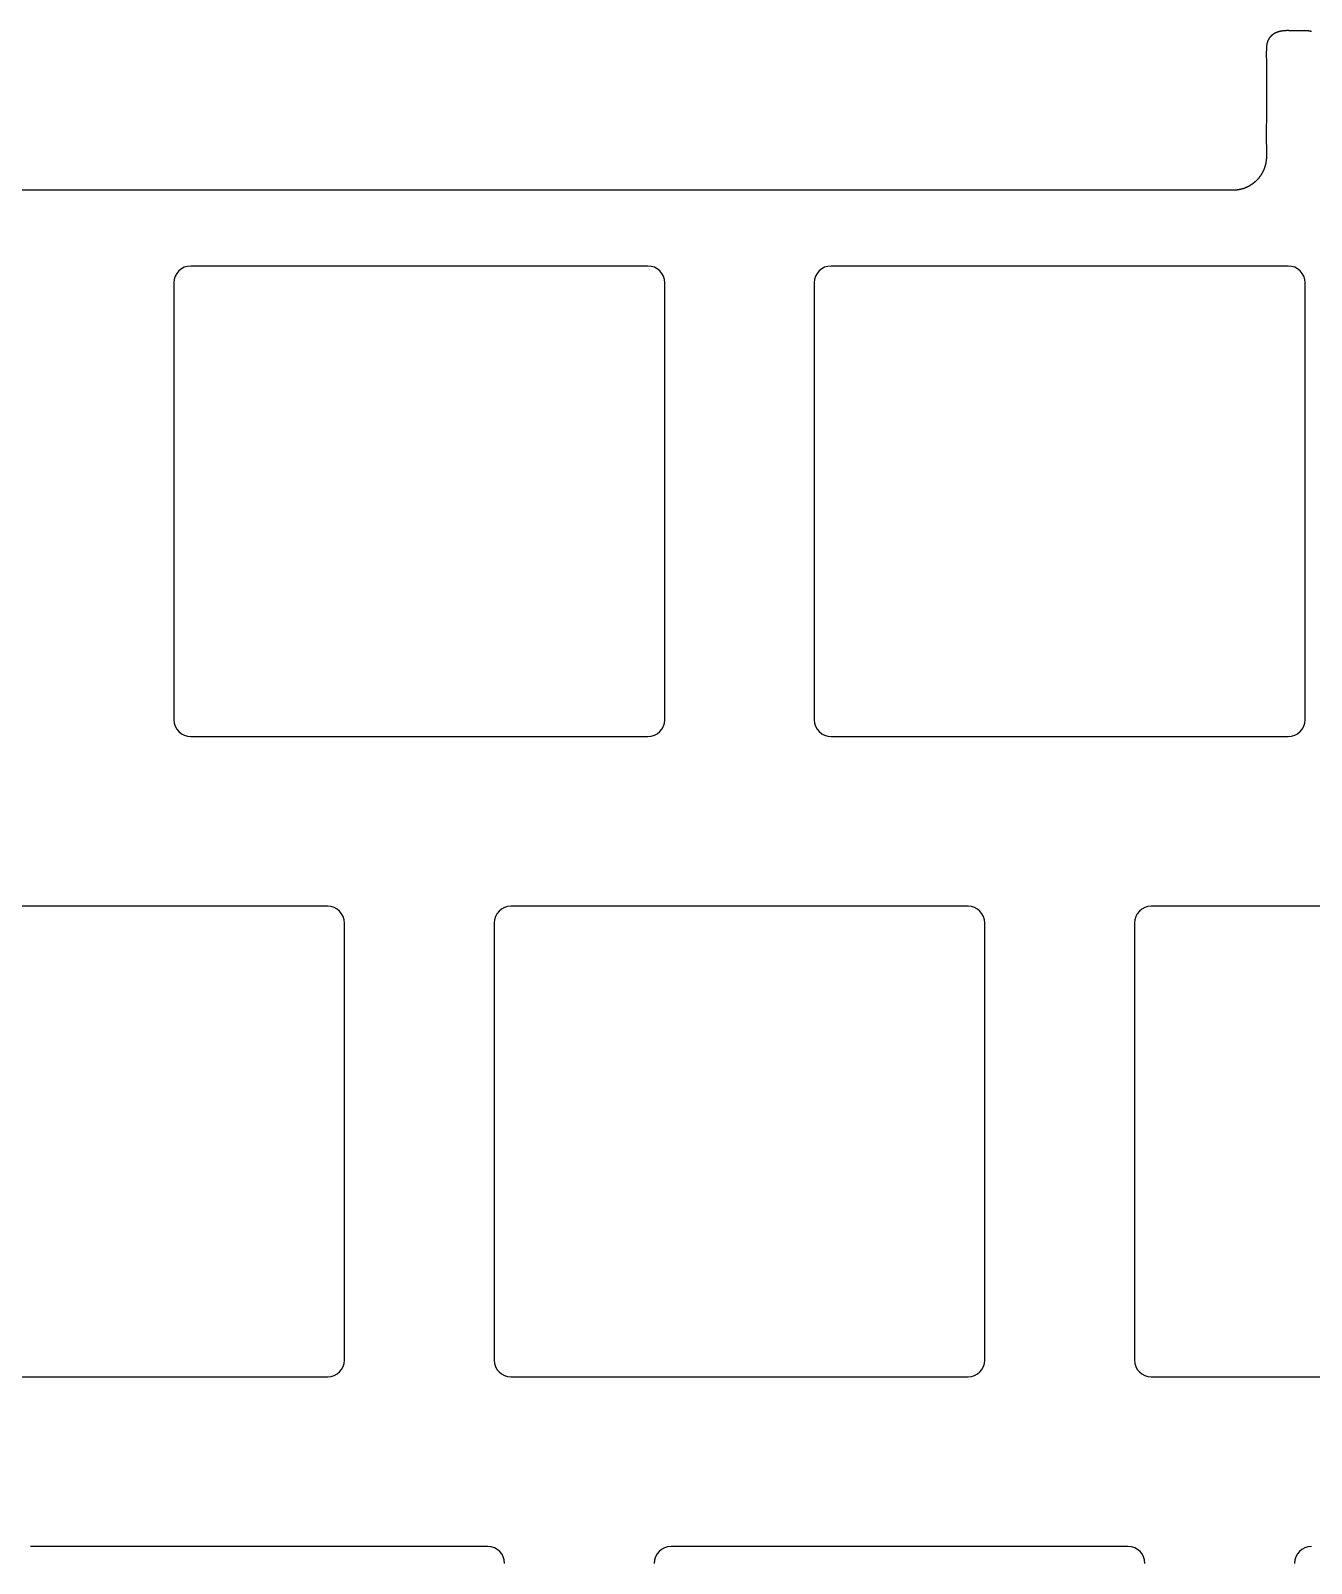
# Model space of a CAD drawing. Header units: millimetres. Extents: x -9 to 276, y -90 to 14.
# Drawn here: x 140.84 to 178.94, y -31.6 to 14 of the extents above; entities that cross this region are included whole.
import ezdxf

# ---------------------------------------------------------------- set-up
doc = ezdxf.new("R2010")
doc.units = ezdxf.units.MM
doc.layers.add('BLACK', color=7, linetype='CONTINUOUS')

msp = doc.modelspace()

# ---------------------------------------------------------------- linework, layer by layer
at = {"layer": 'BLACK', "linetype": 'Continuous'}
for p, q in [((177.637767, 13.682296), (177.636711, 13.679539)), ((177.638845, 13.685054), (177.637767, 13.682296)), ((177.639942, 13.687805), (177.638845, 13.685054)), ((177.641061, 13.690557), (177.639942, 13.687805)), ((177.642199, 13.693301), (177.641061, 13.690557)), ((177.643358, 13.696045), (177.642199, 13.693301)), ((177.644536, 13.698782), (177.643358, 13.696045)), ((177.645735, 13.701517), (177.644536, 13.698782)), ((177.646953, 13.704245), (177.645735, 13.701517)), ((177.648192, 13.706971), (177.646953, 13.704245)), ((177.649449, 13.709689), (177.648192, 13.706971)), ((177.650727, 13.712404), (177.649449, 13.709689)), ((177.652024, 13.715111), (177.650727, 13.712404)), ((177.65334, 13.717814), (177.652024, 13.715111)), ((177.654675, 13.720509), (177.65334, 13.717814)), ((177.65603, 13.723199), (177.654675, 13.720509)), ((177.657403, 13.72588), (177.65603, 13.723199)), ((177.658796, 13.728556), (177.657403, 13.72588)), ((177.660207, 13.731223), (177.658796, 13.728556)), ((177.661637, 13.733883), (177.660207, 13.731223)), ((177.663084, 13.736535), (177.661637, 13.733883)), ((177.664551, 13.739179), (177.663084, 13.736535)), ((177.666035, 13.741813), (177.664551, 13.739179)), ((177.667537, 13.744439), (177.666035, 13.741813)), ((177.669057, 13.747056), (177.667537, 13.744439)), ((177.670595, 13.749663), (177.669057, 13.747056)), ((177.67215, 13.752261), (177.670595, 13.749663)), ((177.673723, 13.754848), (177.67215, 13.752261)), ((177.675313, 13.757425), (177.673723, 13.754848)), ((177.676919, 13.759992), (177.675313, 13.757425)), ((177.678543, 13.762548), (177.676919, 13.759992)), ((177.680183, 13.765092), (177.678543, 13.762548)), ((177.68184, 13.767626), (177.680183, 13.765092)), ((177.685201, 13.772657), (177.68184, 13.767626)), ((177.688626, 13.777639), (177.685201, 13.772657)), ((177.692114, 13.78257), (177.688626, 13.777639)), ((177.695661, 13.787448), (177.692114, 13.78257)), ((177.699267, 13.792271), (177.695661, 13.787448)), ((177.70293, 13.797037), (177.699267, 13.792271)), ((177.706648, 13.801744), (177.70293, 13.797037)), ((177.71042, 13.80639), (177.706648, 13.801744)), ((177.714244, 13.810973), (177.71042, 13.80639)), ((177.718118, 13.815492), (177.714244, 13.810973)), ((177.72204, 13.819945), (177.718118, 13.815492)), ((177.726009, 13.82433), (177.72204, 13.819945)), ((177.730023, 13.828645), (177.726009, 13.82433)), ((177.734079, 13.83289), (177.730023, 13.828645)), ((177.737692, 13.836575), (177.734079, 13.83289)), ((177.739777, 13.838662), (177.737692, 13.836575)), ((177.741875, 13.840734), (177.739777, 13.838662)), ((177.743994, 13.842798), (177.741875, 13.840734)), ((177.746126, 13.844847), (177.743994, 13.842798)), ((177.748279, 13.846888), (177.746126, 13.844847)), ((177.750445, 13.848914), (177.748279, 13.846888)), ((177.752633, 13.850932), (177.750445, 13.848914)), ((177.754833, 13.852935), (177.752633, 13.850932)), ((177.757055, 13.85493), (177.754833, 13.852935)), ((177.75929, 13.85691), (177.757055, 13.85493)), ((177.761547, 13.858883), (177.75929, 13.85691)), ((177.763816, 13.860839), (177.761547, 13.858883)), ((177.766108, 13.862789), (177.763816, 13.860839)), ((177.768412, 13.864723), (177.766108, 13.862789)), ((177.770739, 13.866649), (177.768412, 13.864723)), ((177.773079, 13.86856), (177.770739, 13.866649)), ((177.775441, 13.870463), (177.773079, 13.86856)), ((177.777816, 13.872351), (177.775441, 13.870463)), ((177.780214, 13.874231), (177.777816, 13.872351)), ((177.782624, 13.876095), (177.780214, 13.874231)), ((177.785058, 13.877953), (177.782624, 13.876095)), ((177.787503, 13.879794), (177.785058, 13.877953)), ((177.789973, 13.881627), (177.787503, 13.879794)), ((177.792455, 13.883445), (177.789973, 13.881627)), ((177.794961, 13.885256), (177.792455, 13.883445)), ((177.797478, 13.88705), (177.794961, 13.885256)), ((177.800021, 13.888837), (177.797478, 13.88705)), ((177.802575, 13.890607), (177.800021, 13.888837)), ((177.805153, 13.892371), (177.802575, 13.890607)), ((177.807744, 13.894117), (177.805153, 13.892371)), ((177.81036, 13.895857), (177.807744, 13.894117)), ((177.812987, 13.89758), (177.81036, 13.895857)), ((177.81564, 13.899296), (177.812987, 13.89758)), ((177.818304, 13.900995), (177.81564, 13.899296)), ((177.820994, 13.902687), (177.818304, 13.900995)), ((177.823695, 13.904362), (177.820994, 13.902687)), ((177.826422, 13.906029), (177.823695, 13.904362)), ((177.829161, 13.90768), (177.826422, 13.906029)), ((177.831926, 13.909323), (177.829161, 13.90768)), ((177.834702, 13.910949), (177.831926, 13.909323)), ((177.837504, 13.912568), (177.834702, 13.910949)), ((177.840318, 13.914169), (177.837504, 13.912568)), ((177.843159, 13.915763), (177.840318, 13.914169)), ((177.84601, 13.91734), (177.843159, 13.915763)), ((177.848889, 13.918909), (177.84601, 13.91734)), ((177.851779, 13.920461), (177.848889, 13.918909)), ((177.854696, 13.922004), (177.851779, 13.920461)), ((177.857624, 13.923531), (177.854696, 13.922004)), ((177.860579, 13.925049), (177.857624, 13.923531)), ((177.863545, 13.92655), (177.860579, 13.925049)), ((177.86654, 13.928043), (177.863545, 13.92655)), ((177.869544, 13.929518), (177.86654, 13.928043)), ((177.872578, 13.930985), (177.869544, 13.929518)), ((177.875621, 13.932435), (177.872578, 13.930985)), ((177.878693, 13.933876), (177.875621, 13.932435)), ((177.881775, 13.935299), (177.878693, 13.933876)), ((177.884886, 13.936713), (177.881775, 13.935299)), ((177.888007, 13.93811), (177.884886, 13.936713)), ((177.891157, 13.939498), (177.888007, 13.93811)), ((177.894317, 13.940868), (177.891157, 13.939498)), ((177.897507, 13.942228), (177.894317, 13.940868)), ((177.900706, 13.943571), (177.897507, 13.942228)), ((177.903934, 13.944905), (177.900706, 13.943571)), ((177.907173, 13.946221), (177.903934, 13.944905)), ((177.910441, 13.947527), (177.907173, 13.946221)), ((177.913718, 13.948815), (177.910441, 13.947527)), ((177.917026, 13.950093), (177.913718, 13.948815)), ((177.920342, 13.951353), (177.917026, 13.950093)), ((177.92369, 13.952603), (177.920342, 13.951353)), ((177.927045, 13.953835), (177.92369, 13.952603)), ((177.930432, 13.955057), (177.927045, 13.953835)), ((177.933827, 13.95626), (177.930432, 13.955057)), ((177.937253, 13.957453), (177.933827, 13.95626)), ((177.940688, 13.958627), (177.937253, 13.957453)), ((177.944153, 13.959791), (177.940688, 13.958627)), ((177.947627, 13.960936), (177.944153, 13.959791)), ((177.951132, 13.96207), (177.947627, 13.960936)), ((177.954644, 13.963186), (177.951132, 13.96207)), ((177.958189, 13.96429), (177.954644, 13.963186)), ((177.96174, 13.965376), (177.958189, 13.96429)), ((177.965324, 13.96645), (177.96174, 13.965376)), ((177.968914, 13.967505), (177.965324, 13.96645)), ((177.972537, 13.968549), (177.968914, 13.967505)), ((177.976166, 13.969573), (177.972537, 13.968549)), ((177.979827, 13.970586), (177.976166, 13.969573)), ((177.983495, 13.971579), (177.979827, 13.970586)), ((177.987195, 13.972561), (177.983495, 13.971579)), ((177.990901, 13.973523), (177.987195, 13.972561)), ((177.99464, 13.974472), (177.990901, 13.973523)), ((177.998384, 13.975403), (177.99464, 13.974472)), ((178.00216, 13.97632), (177.998384, 13.975403)), ((178.005943, 13.977218), (178.00216, 13.97632)), ((178.009757, 13.978103), (178.005943, 13.977218)), ((178.013577, 13.978969), (178.009757, 13.978103)), ((178.017428, 13.979821), (178.013577, 13.978969)), ((178.021285, 13.980654), (178.017428, 13.979821)), ((178.025174, 13.981472), (178.021285, 13.980654)), ((178.029067, 13.982272), (178.025174, 13.981472)), ((178.032993, 13.983057), (178.029067, 13.982272)), ((178.036922, 13.983822), (178.032993, 13.983057)), ((178.040884, 13.984573), (178.036922, 13.983822)), ((178.044849, 13.985304), (178.040884, 13.984573)), ((178.048847, 13.986021), (178.044849, 13.985304)), ((178.052847, 13.986718), (178.048847, 13.986021)), ((178.056879, 13.9874), (178.052847, 13.986718)), ((178.060914, 13.988061), (178.056879, 13.9874)), ((178.064981, 13.988708), (178.060914, 13.988061)), ((178.06905, 13.989334), (178.064981, 13.988708)), ((178.07315, 13.989945), (178.06905, 13.989334)), ((178.077252, 13.990536), (178.07315, 13.989945)), ((178.081385, 13.991111), (178.077252, 13.990536)), ((178.08552, 13.991665), (178.081385, 13.991111)), ((178.089685, 13.992204), (178.08552, 13.991665)), ((178.093851, 13.992722), (178.089685, 13.992204)), ((178.098047, 13.993224), (178.093851, 13.992722)), ((178.102244, 13.993705), (178.098047, 13.993224)), ((178.11046, 13.994589), (178.102244, 13.993705)), ((178.118678, 13.995399), (178.11046, 13.994589)), ((178.126899, 13.996137), (178.118678, 13.995399)), ((178.135122, 13.996806), (178.126899, 13.996137)), ((178.143347, 13.997407), (178.135122, 13.996806)), ((178.151575, 13.997943), (178.143347, 13.997407)), ((178.159806, 13.998417), (178.151575, 13.997943)), ((178.168039, 13.998831), (178.159806, 13.998417)), ((178.176276, 13.999187), (178.168039, 13.998831)), ((178.184514, 13.999488), (178.176276, 13.999187)), ((178.192756, 13.999736), (178.184514, 13.999488)), ((178.201, 13.999933), (178.192756, 13.999736)), ((178.209248, 14.000083), (178.201, 13.999933)), ((178.217498, 14.000186), (178.209248, 14.000083)), ((178.225751, 14.000247), (178.217498, 14.000186)), ((178.234008, 14.000267), (178.225751, 14.000247)), ((178.242267, 14.000248), (178.234008, 14.000267)), ((178.25053, 14.000193), (178.242267, 14.000248)), ((178.258796, 14.000104), (178.25053, 14.000193)), ((178.267065, 13.999984), (178.258796, 14.000104)), ((178.275337, 13.999835), (178.267065, 13.999984)), ((178.283613, 13.99966), (178.275337, 13.999835)), ((178.291892, 13.99946), (178.283613, 13.99966)), ((178.300174, 13.999239), (178.291892, 13.99946)), ((178.316749, 13.998741), (178.300174, 13.999239)), ((178.333339, 13.998185), (178.316749, 13.998741)), ((178.349944, 13.99759), (178.333339, 13.998185)), ((178.366563, 13.996976), (178.349944, 13.99759)), ((178.383558, 13.996347), (178.366563, 13.996976)), ((178.405744, 13.995561), (178.383558, 13.996347)), ((178.424085, 13.994969), (178.405744, 13.995561)), ((178.440308, 13.994511), (178.424085, 13.994969)), ((178.455131, 13.994162), (178.440308, 13.994511)), ((178.468937, 13.993909), (178.455131, 13.994162)), ((178.481957, 13.993743), (178.468937, 13.993909)), ((178.494345, 13.99366), (178.481957, 13.993743)), ((178.50621, 13.993655), (178.494345, 13.99366)), ((178.517631, 13.993725), (178.50621, 13.993655)), ((178.52392, 13.993797), (178.517631, 13.993725)), ((178.530212, 13.993892), (178.52392, 13.993797)), ((178.536507, 13.994008), (178.530212, 13.993892)), ((178.542803, 13.994144), (178.536507, 13.994008)), ((178.5554, 13.994469), (178.542803, 13.994144)), ((178.568002, 13.994854), (178.5554, 13.994469)), ((178.580607, 13.995288), (178.568002, 13.994854)), ((178.593214, 13.995757), (178.580607, 13.995288)), ((178.618423, 13.996758), (178.593214, 13.995757)), ((178.628779, 13.997174), (178.618423, 13.996758)), ((178.649431, 13.997978), (178.628779, 13.997174)), ((178.666063, 13.998569), (178.649431, 13.997978)), ((178.680595, 13.999021), (178.666063, 13.998569)), ((178.693768, 13.999362), (178.680595, 13.999021)), ((178.705963, 13.999607), (178.693768, 13.999362)), ((178.717407, 13.999764), (178.705963, 13.999607)), ((178.728246, 13.999839), (178.717407, 13.999764)), ((178.738584, 13.999836), (178.728246, 13.999839)), ((178.748497, 13.999757), (178.738584, 13.999836)), ((178.758043, 13.999607), (178.748497, 13.999757)), ((178.767265, 13.999385), (178.758043, 13.999607)), ((178.7762, 13.999093), (178.767265, 13.999385)), ((178.784878, 13.998734), (178.7762, 13.999093)), ((178.793322, 13.998307), (178.784878, 13.998734)), ((178.801554, 13.997813), (178.793322, 13.998307)), ((178.809591, 13.997254), (178.801554, 13.997813)), ((178.817448, 13.99663), (178.809591, 13.997254)), ((178.825139, 13.995941), (178.817448, 13.99663)), ((178.832675, 13.995188), (178.825139, 13.995941)), ((178.840065, 13.994371), (178.832675, 13.995188)), ((178.847321, 13.99349), (178.840065, 13.994371)), ((178.854448, 13.992547), (178.847321, 13.99349)), ((178.861456, 13.99154), (178.854448, 13.992547)), ((178.86835, 13.990471), (178.861456, 13.99154)), ((178.875137, 13.989339), (178.86835, 13.990471)), ((178.881822, 13.988144), (178.875137, 13.989339)), ((178.88841, 13.986887), (178.881822, 13.988144)), ((178.894906, 13.985568), (178.88841, 13.986887)), ((178.901315, 13.984186), (178.894906, 13.985568)), ((178.90764, 13.982741), (178.901315, 13.984186)), ((178.913885, 13.981234), (178.90764, 13.982741)), ((178.920054, 13.979665), (178.913885, 13.981234)), ((178.926149, 13.978032), (178.920054, 13.979665)), ((178.932175, 13.976337), (178.926149, 13.978032)), ((178.937088, 13.974893), (178.932175, 13.976337)), ((178.940105, 13.973979), (178.937088, 13.974893)), ((177.599128, 13.323711), (177.599069, 13.302088)), ((177.599069, 13.302088), (177.599085, 13.279184)), ((177.599085, 13.279184), (177.599178, 13.254636)), ((177.599258, 13.344295), (177.599128, 13.323711)), ((177.599178, 13.254636), (177.599356, 13.227857)), ((177.599458, 13.364016), (177.599258, 13.344295)), ((177.599356, 13.227857), (177.599631, 13.197776)), ((177.599726, 13.383), (177.599458, 13.364016)), ((177.600061, 13.401349), (177.599726, 13.383)), ((177.600461, 13.419138), (177.600061, 13.401349)), ((177.600928, 13.436433), (177.600461, 13.419138)), ((177.601459, 13.453283), (177.600928, 13.436433)), ((177.601566, 13.456395), (177.601459, 13.453283)), ((177.602065, 13.469838), (177.601566, 13.456395)), ((177.602576, 13.481794), (177.602065, 13.469838)), ((177.603114, 13.492739), (177.602576, 13.481794)), ((177.603687, 13.502933), (177.603114, 13.492739)), ((177.604299, 13.512538), (177.603687, 13.502933)), ((177.604956, 13.521662), (177.604299, 13.512538)), ((177.605658, 13.530383), (177.604956, 13.521662)), ((177.606408, 13.538757), (177.605658, 13.530383)), ((177.607207, 13.546829), (177.606408, 13.538757)), ((177.608056, 13.554634), (177.607207, 13.546829)), ((177.608956, 13.5622), (177.608056, 13.554634)), ((177.609908, 13.56955), (177.608956, 13.5622)), ((177.610912, 13.576703), (177.609908, 13.56955)), ((177.611969, 13.583676), (177.610912, 13.576703)), ((177.613078, 13.590482), (177.611969, 13.583676)), ((177.614242, 13.597135), (177.613078, 13.590482)), ((177.615459, 13.603644), (177.614242, 13.597135)), ((177.61673, 13.610019), (177.615459, 13.603644)), ((177.618055, 13.616269), (177.61673, 13.610019)), ((177.619435, 13.6224), (177.618055, 13.616269)), ((177.620871, 13.62842), (177.619435, 13.6224)), ((177.622361, 13.634334), (177.620871, 13.62842)), ((177.623907, 13.640148), (177.622361, 13.634334)), ((177.625509, 13.645867), (177.623907, 13.640148)), ((177.627167, 13.651496), (177.625509, 13.645867)), ((177.628882, 13.657039), (177.627167, 13.651496)), ((177.629889, 13.660174), (177.628882, 13.657039)), ((177.630802, 13.662946), (177.629889, 13.660174)), ((177.631734, 13.665713), (177.630802, 13.662946)), ((177.632688, 13.668483), (177.631734, 13.665713)), ((177.633662, 13.671248), (177.632688, 13.668483)), ((177.634658, 13.674015), (177.633662, 13.671248)), ((177.635674, 13.676777), (177.634658, 13.674015)), ((177.636711, 13.679539), (177.635674, 13.676777)), ((177.599631, 13.197776), (177.60003, 13.161964)), ((177.60003, 13.161964), (177.600474, 13.125753)), ((177.600474, 13.125753), (177.601002, 13.082397)), ((177.601002, 13.082397), (177.601243, 13.060718)), ((177.601243, 13.060718), (177.601459, 13.039038)), ((177.601459, 13.039038), (177.60172, 13.00638)), ((177.60172, 13.00638), (177.601917, 12.972016)), ((177.602028, 12.80468), (177.601861, 12.745718)), ((177.601917, 12.972016), (177.602049, 12.935534)), ((177.602109, 12.853338), (177.602028, 12.80468)), ((177.602049, 12.935534), (177.602114, 12.896315)), ((177.602114, 12.896315), (177.602109, 12.853338)), ((177.601707, 12.700728), (177.601458, 12.624792)), ((177.601458, 12.624792), (177.601458, 12.210546)), ((177.601861, 12.745718), (177.601707, 12.700728)), ((177.601458, 12.210546), (177.601716, 12.107942)), ((177.601716, 12.107942), (177.601883, 12.048236)), ((177.601883, 12.048236), (177.602114, 11.964937)), ((177.602114, 11.964937), (177.602318, 11.881638)), ((177.602318, 11.881638), (177.602467, 11.798343)), ((177.601746, 11.423662), (177.601457, 11.382054)), ((177.601984, 11.465276), (177.601746, 11.423662)), ((177.602174, 11.506895), (177.601984, 11.465276)), ((177.602321, 11.548519), (177.602174, 11.506895)), ((177.602427, 11.590147), (177.602321, 11.548519)), ((177.602496, 11.63178), (177.602427, 11.590147)), ((177.602467, 11.798343), (177.602514, 11.756698)), ((177.602531, 11.673416), (177.602496, 11.63178)), ((177.602514, 11.756698), (177.602536, 11.715056)), ((177.602536, 11.715056), (177.602531, 11.673416)), ((177.597739, 10.962911), (177.597648, 10.942474)), ((177.597974, 11.003778), (177.597739, 10.962911)), ((177.59827, 11.044638), (177.597974, 11.003778)), ((177.598615, 11.085493), (177.59827, 11.044638)), ((177.598997, 11.126345), (177.598615, 11.085493)), ((177.599822, 11.208041), (177.598997, 11.126345)), ((177.600468, 11.271487), (177.599822, 11.208041)), ((177.601038, 11.331496), (177.600468, 11.271487)), ((177.601457, 11.382054), (177.601038, 11.331496)), ((177.597502, 10.88115), (177.5975, 10.860704)), ((177.5975, 10.860704), (177.597524, 10.840255)), ((177.597528, 10.901594), (177.597502, 10.88115)), ((177.597524, 10.840255), (177.597576, 10.819802)), ((177.597577, 10.922035), (177.597528, 10.901594)), ((177.597576, 10.819802), (177.597657, 10.799347)), ((177.597648, 10.942474), (177.597577, 10.922035)), ((177.597657, 10.799347), (177.597769, 10.778888)), ((177.597769, 10.778888), (177.597912, 10.758425)), ((177.597912, 10.758425), (177.59809, 10.737958)), ((177.59809, 10.737958), (177.598302, 10.717488)), ((177.598302, 10.717488), (177.598552, 10.697014)), ((177.598552, 10.697014), (177.59884, 10.676535)), ((177.59884, 10.676535), (177.599167, 10.656052)), ((177.599167, 10.656052), (177.599536, 10.635564)), ((177.599536, 10.635564), (177.599948, 10.615071)), ((177.599948, 10.615071), (177.600404, 10.594574)), ((177.600404, 10.594574), (177.600906, 10.574071)), ((177.600906, 10.574071), (177.601456, 10.553563)), ((177.601456, 10.553563), (177.602224, 10.527313)), ((177.602224, 10.527313), (177.602958, 10.503357)), ((177.602958, 10.503357), (177.60366, 10.480516)), ((177.576483, 10.032783), (177.575435, 10.028204)), ((177.577511, 10.037367), (177.576483, 10.032783)), ((177.578522, 10.041963), (177.577511, 10.037367)), ((177.579514, 10.046564), (177.578522, 10.041963)), ((177.580487, 10.051178), (177.579514, 10.046564)), ((177.581441, 10.055796), (177.580487, 10.051178)), ((177.582378, 10.060426), (177.581441, 10.055796)), ((177.583294, 10.06506), (177.582378, 10.060426)), ((177.584193, 10.069706), (177.583294, 10.06506)), ((177.585071, 10.074357), (177.584193, 10.069706)), ((177.585932, 10.079018), (177.585071, 10.074357)), ((177.586773, 10.083684), (177.585932, 10.079018)), ((177.587595, 10.088361), (177.586773, 10.083684)), ((177.588398, 10.093041), (177.587595, 10.088361)), ((177.589183, 10.097732), (177.588398, 10.093041)), ((177.589947, 10.102427), (177.589183, 10.097732)), ((177.590693, 10.107132), (177.589947, 10.102427)), ((177.591419, 10.11184), (177.590693, 10.107132)), ((177.592127, 10.116558), (177.591419, 10.11184)), ((177.592815, 10.12128), (177.592127, 10.116558)), ((177.593484, 10.126011), (177.592815, 10.12128)), ((177.594133, 10.130745), (177.593484, 10.126011)), ((177.594763, 10.135488), (177.594133, 10.130745)), ((177.595373, 10.140234), (177.594763, 10.135488)), ((177.596068, 10.145838), (177.595373, 10.140234)), ((177.596735, 10.151444), (177.596068, 10.145838)), ((177.597376, 10.157054), (177.596735, 10.151444)), ((177.59799, 10.162668), (177.597376, 10.157054)), ((177.598578, 10.168284), (177.59799, 10.162668)), ((177.599141, 10.173904), (177.598578, 10.168284)), ((177.599679, 10.179526), (177.599141, 10.173904)), ((177.600192, 10.185152), (177.599679, 10.179526)), ((177.600681, 10.19078), (177.600192, 10.185152)), ((177.601147, 10.196412), (177.600681, 10.19078)), ((177.601588, 10.202046), (177.601147, 10.196412)), ((177.602007, 10.207683), (177.601588, 10.202046)), ((177.602404, 10.213323), (177.602007, 10.207683)), ((177.602779, 10.218965), (177.602404, 10.213323)), ((177.603131, 10.22461), (177.602779, 10.218965)), ((177.603463, 10.230258), (177.603131, 10.22461)), ((177.603774, 10.235908), (177.603463, 10.230258)), ((177.60366, 10.480516), (177.604333, 10.45768)), ((177.604065, 10.241561), (177.603774, 10.235908)), ((177.604587, 10.252873), (177.604065, 10.241561)), ((177.604333, 10.45768), (177.604951, 10.434851)), ((177.605033, 10.264195), (177.604587, 10.252873)), ((177.604951, 10.434851), (177.605231, 10.42344)), ((177.605407, 10.275526), (177.605033, 10.264195)), ((177.605231, 10.42344), (177.605486, 10.412032)), ((177.605711, 10.286865), (177.605407, 10.275526)), ((177.605486, 10.412032), (177.605714, 10.400628)), ((177.60595, 10.298212), (177.605711, 10.286865)), ((177.605714, 10.400628), (177.605911, 10.389227)), ((177.605911, 10.389227), (177.606073, 10.377831)), ((177.606127, 10.309566), (177.60595, 10.298212)), ((177.606073, 10.377831), (177.606197, 10.366439)), ((177.606244, 10.320928), (177.606127, 10.309566)), ((177.606197, 10.366439), (177.60628, 10.355053)), ((177.606307, 10.332297), (177.606244, 10.320928)), ((177.60628, 10.355053), (177.606318, 10.343672)), ((177.606318, 10.343672), (177.606307, 10.332297)), ((177.344373, 9.580565), (177.338318, 9.573913)), ((177.350363, 9.587265), (177.344373, 9.580565)), ((177.356288, 9.594013), (177.350363, 9.587265)), ((177.362147, 9.600806), (177.356288, 9.594013)), ((177.36794, 9.607645), (177.362147, 9.600806)), ((177.373666, 9.614529), (177.36794, 9.607645)), ((177.379324, 9.621455), (177.373666, 9.614529)), ((177.384914, 9.628425), (177.379324, 9.621455)), ((177.390434, 9.635435), (177.384914, 9.628425)), ((177.395885, 9.642486), (177.390434, 9.635435)), ((177.401265, 9.649577), (177.395885, 9.642486)), ((177.406574, 9.656706), (177.401265, 9.649577)), ((177.411812, 9.663873), (177.406574, 9.656706)), ((177.416978, 9.671077), (177.411812, 9.663873)), ((177.422071, 9.678317), (177.416978, 9.671077)), ((177.427091, 9.685591), (177.422071, 9.678317)), ((177.432038, 9.692899), (177.427091, 9.685591)), ((177.43691, 9.700241), (177.432038, 9.692899)), ((177.441708, 9.707614), (177.43691, 9.700241)), ((177.446431, 9.715018), (177.441708, 9.707614)), ((177.451079, 9.722453), (177.446431, 9.715018)), ((177.45565, 9.729917), (177.451079, 9.722453)), ((177.460146, 9.737409), (177.45565, 9.729917)), ((177.464565, 9.744929), (177.460146, 9.737409)), ((177.468907, 9.752476), (177.464565, 9.744929)), ((177.472201, 9.75831), (177.468907, 9.752476)), ((177.474327, 9.762128), (177.472201, 9.75831)), ((177.476436, 9.765956), (177.474327, 9.762128)), ((177.478532, 9.769802), (177.476436, 9.765956)), ((177.480611, 9.773657), (177.478532, 9.769802)), ((177.482676, 9.777531), (177.480611, 9.773657)), ((177.484724, 9.781414), (177.482676, 9.777531)), ((177.486759, 9.785315), (177.484724, 9.781414)), ((177.488775, 9.789226), (177.486759, 9.785315)), ((177.490779, 9.793155), (177.488775, 9.789226)), ((177.492765, 9.797092), (177.490779, 9.793155)), ((177.494737, 9.801048), (177.492765, 9.797092)), ((177.496691, 9.805013), (177.494737, 9.801048)), ((177.498632, 9.808995), (177.496691, 9.805013)), ((177.500555, 9.812987), (177.498632, 9.808995)), ((177.502464, 9.816996), (177.500555, 9.812987)), ((177.504356, 9.821014), (177.502464, 9.816996)), ((177.506233, 9.82505), (177.504356, 9.821014)), ((177.508092, 9.829095), (177.506233, 9.82505)), ((177.509937, 9.833157), (177.508092, 9.829095)), ((177.511765, 9.837227), (177.509937, 9.833157)), ((177.513578, 9.841316), (177.511765, 9.837227)), ((177.515372, 9.845412), (177.513578, 9.841316)), ((177.517153, 9.849526), (177.515372, 9.845412)), ((177.518915, 9.853648), (177.517153, 9.849526)), ((177.520663, 9.857788), (177.518915, 9.853648)), ((177.522392, 9.861935), (177.520663, 9.857788)), ((177.524107, 9.8661), (177.522392, 9.861935)), ((177.525803, 9.870272), (177.524107, 9.8661)), ((177.527485, 9.874462), (177.525803, 9.870272)), ((177.529148, 9.878659), (177.527485, 9.874462)), ((177.530796, 9.882873), (177.529148, 9.878659)), ((177.532426, 9.887095), (177.530796, 9.882873)), ((177.534041, 9.891334), (177.532426, 9.887095)), ((177.535637, 9.89558), (177.534041, 9.891334)), ((177.537217, 9.899843), (177.535637, 9.89558)), ((177.53878, 9.904113), (177.537217, 9.899843)), ((177.540326, 9.908399), (177.53878, 9.904113)), ((177.541855, 9.912693), (177.540326, 9.908399)), ((177.543367, 9.917002), (177.541855, 9.912693)), ((177.544861, 9.921319), (177.543367, 9.917002)), ((177.546339, 9.925652), (177.544861, 9.921319)), ((177.547798, 9.929992), (177.546339, 9.925652)), ((177.549242, 9.934347), (177.547798, 9.929992)), ((177.550666, 9.93871), (177.549242, 9.934347)), ((177.552075, 9.943088), (177.550666, 9.93871)), ((177.553464, 9.947472), (177.552075, 9.943088)), ((177.554838, 9.951872), (177.553464, 9.947472)), ((177.556192, 9.956278), (177.554838, 9.951872)), ((177.55753, 9.9607), (177.556192, 9.956278)), ((177.558849, 9.965127), (177.55753, 9.9607)), ((177.560152, 9.96957), (177.558849, 9.965127)), ((177.561435, 9.974018), (177.560152, 9.96957)), ((177.562702, 9.978482), (177.561435, 9.974018)), ((177.56395, 9.982951), (177.562702, 9.978482)), ((177.565181, 9.987435), (177.56395, 9.982951)), ((177.566392, 9.991924), (177.565181, 9.987435)), ((177.567587, 9.996428), (177.566392, 9.991924)), ((177.568762, 10.000937), (177.567587, 9.996428)), ((177.569921, 10.00546), (177.568762, 10.000937)), ((177.57106, 10.009989), (177.569921, 10.00546)), ((177.572182, 10.014531), (177.57106, 10.009989)), ((177.573284, 10.019078), (177.572182, 10.014531)), ((177.574369, 10.023639), (177.573284, 10.019078)), ((177.575435, 10.028204), (177.574369, 10.023639)), ((144.484357, 9.25), (125.132711, 9.25)), ((149.460492, 9.250001), (144.484357, 9.25)), ((164.388907, 9.25), (149.460492, 9.250001)), ((167.706332, 9.25), (164.388907, 9.25)), ((167.706333, 9.25), (167.706332, 9.25)), ((169.365045, 9.25), (167.706333, 9.25)), ((169.733649, 9.249998), (169.365045, 9.25)), ((171.023758, 9.25), (169.733649, 9.249998)), ((171.366027, 9.250006), (171.023758, 9.25)), ((171.825881, 9.250014), (171.366027, 9.250006)), ((172.68247, 9.25), (171.825881, 9.250014)), ((173.034968, 9.249977), (172.68247, 9.25)), ((173.359541, 9.249955), (173.034968, 9.249977)), ((173.900706, 9.249949), (173.359541, 9.249955)), ((174.341183, 9.25), (173.900706, 9.249949)), ((174.468543, 9.250028), (174.341183, 9.25)), ((174.762262, 9.25008), (174.468543, 9.250028)), ((174.982252, 9.25007), (174.762262, 9.25008)), ((175.170539, 9.25), (174.982252, 9.25007)), ((175.342791, 9.249881), (175.170539, 9.25)), ((175.549555, 9.249743), (175.342791, 9.249881)), ((175.683611, 9.249709), (175.549555, 9.249743)), ((175.799337, 9.249742), (175.683611, 9.249709)), ((175.903642, 9.24984), (175.799337, 9.249742)), ((175.999895, 9.250001), (175.903642, 9.24984)), ((176.0638, 9.250145), (175.999895, 9.250001)), ((176.093869, 9.250215), (176.0638, 9.250145)), ((176.168946, 9.250365), (176.093869, 9.250215)), ((176.228942, 9.25043), (176.168946, 9.250365)), ((176.28132, 9.250423), (176.228942, 9.25043)), ((176.328875, 9.250348), (176.28132, 9.250423)), ((176.373016, 9.250207), (176.328875, 9.250348)), ((176.414574, 9.250001), (176.373016, 9.250207)), ((176.431896, 9.249895), (176.414574, 9.250001)), ((176.46044, 9.249726), (176.431896, 9.249895)), ((176.484379, 9.249629), (176.46044, 9.249726)), ((176.504699, 9.249608), (176.484379, 9.249629)), ((176.522864, 9.249657), (176.504699, 9.249608)), ((176.539547, 9.249772), (176.522864, 9.249657)), ((176.555121, 9.249951), (176.539547, 9.249772)), ((176.569822, 9.250194), (176.555121, 9.249951)), ((176.58381, 9.250498), (176.569822, 9.250194)), ((176.597197, 9.250865), (176.58381, 9.250498)), ((176.610069, 9.251293), (176.597197, 9.250865)), ((176.622492, 9.251782), (176.610069, 9.251293)), ((176.634518, 9.252332), (176.622492, 9.251782)), ((176.646188, 9.252942), (176.634518, 9.252332)), ((176.657538, 9.253613), (176.646188, 9.252942)), ((176.668596, 9.254343), (176.657538, 9.253613)), ((176.679388, 9.255133), (176.668596, 9.254343)), ((176.689933, 9.255983), (176.679388, 9.255133)), ((176.70025, 9.256892), (176.689933, 9.255983)), ((176.710355, 9.25786), (176.70025, 9.256892)), ((176.720261, 9.258887), (176.710355, 9.25786)), ((176.729982, 9.259974), (176.720261, 9.258887)), ((176.739529, 9.261119), (176.729982, 9.259974)), ((176.74891, 9.262324), (176.739529, 9.261119)), ((176.758136, 9.263587), (176.74891, 9.262324)), ((176.767213, 9.264909), (176.758136, 9.263587)), ((176.77615, 9.266289), (176.767213, 9.264909)), ((176.784954, 9.267729), (176.77615, 9.266289)), ((176.79363, 9.269227), (176.784954, 9.267729)), ((176.802183, 9.270783), (176.79363, 9.269227)), ((176.810621, 9.272399), (176.802183, 9.270783)), ((176.818946, 9.274072), (176.810621, 9.272399)), ((176.827164, 9.275805), (176.818946, 9.274072)), ((176.834974, 9.277527), (176.827164, 9.275805)), ((176.839084, 9.278463), (176.834974, 9.277527)), ((176.84319, 9.279419), (176.839084, 9.278463)), ((176.847299, 9.280396), (176.84319, 9.279419)), ((176.851403, 9.281393), (176.847299, 9.280396)), ((176.855511, 9.282411), (176.851403, 9.281393)), ((176.859613, 9.283448), (176.855511, 9.282411)), ((176.863719, 9.284507), (176.859613, 9.283448)), ((176.86782, 9.285585), (176.863719, 9.284507)), ((176.871924, 9.286685), (176.86782, 9.285585)), ((176.876023, 9.287804), (176.871924, 9.286685)), ((176.880124, 9.288945), (176.876023, 9.287804)), ((176.88422, 9.290105), (176.880124, 9.288945)), ((176.888319, 9.291286), (176.88422, 9.290105)), ((176.892412, 9.292487), (176.888319, 9.291286)), ((176.896507, 9.29371), (176.892412, 9.292487)), ((176.900596, 9.294951), (176.896507, 9.29371)), ((176.904688, 9.296214), (176.900596, 9.294951)), ((176.908774, 9.297497), (176.904688, 9.296214)), ((176.912861, 9.298801), (176.908774, 9.297497)), ((176.916943, 9.300124), (176.912861, 9.298801)), ((176.921026, 9.301468), (176.916943, 9.300124)), ((176.925103, 9.302832), (176.921026, 9.301468)), ((176.929181, 9.304217), (176.925103, 9.302832)), ((176.933253, 9.305622), (176.929181, 9.304217)), ((176.937326, 9.307047), (176.933253, 9.305622)), ((176.941392, 9.308492), (176.937326, 9.307047)), ((176.945459, 9.309958), (176.941392, 9.308492)), ((176.94952, 9.311444), (176.945459, 9.309958)), ((176.953581, 9.312951), (176.94952, 9.311444)), ((176.957635, 9.314476), (176.953581, 9.312951)), ((176.961689, 9.316023), (176.957635, 9.314476)), ((176.965737, 9.317589), (176.961689, 9.316023)), ((176.969784, 9.319177), (176.965737, 9.317589)), ((176.973824, 9.320783), (176.969784, 9.319177)), ((176.977864, 9.32241), (176.973824, 9.320783)), ((176.981897, 9.324056), (176.977864, 9.32241)), ((176.985928, 9.325724), (176.981897, 9.324056)), ((176.989953, 9.32741), (176.985928, 9.325724)), ((176.993976, 9.329118), (176.989953, 9.32741)), ((176.997992, 9.330844), (176.993976, 9.329118)), ((177.002007, 9.332591), (176.997992, 9.330844)), ((177.006014, 9.334357), (177.002007, 9.332591)), ((177.010019, 9.336144), (177.006014, 9.334357)), ((177.014016, 9.337949), (177.010019, 9.336144)), ((177.018012, 9.339776), (177.014016, 9.337949)), ((177.021999, 9.34162), (177.018012, 9.339776)), ((177.025984, 9.343486), (177.021999, 9.34162)), ((177.029961, 9.34537), (177.025984, 9.343486)), ((177.033935, 9.347275), (177.029961, 9.34537)), ((177.037901, 9.349199), (177.033935, 9.347275)), ((177.041864, 9.351143), (177.037901, 9.349199)), ((177.045818, 9.353105), (177.041864, 9.351143)), ((177.04977, 9.355088), (177.045818, 9.353105)), ((177.053712, 9.357089), (177.04977, 9.355088)), ((177.057651, 9.359111), (177.053712, 9.357089)), ((177.061581, 9.361151), (177.057651, 9.359111)), ((177.065507, 9.363211), (177.061581, 9.361151)), ((177.069424, 9.365289), (177.065507, 9.363211)), ((177.073337, 9.367387), (177.069424, 9.365289)), ((177.07724, 9.369504), (177.073337, 9.367387)), ((177.081139, 9.37164), (177.07724, 9.369504)), ((177.085029, 9.373795), (177.081139, 9.37164)), ((177.088914, 9.375969), (177.085029, 9.373795)), ((177.092789, 9.378161), (177.088914, 9.375969)), ((177.096659, 9.380373), (177.092789, 9.378161)), ((177.100519, 9.382603), (177.096659, 9.380373)), ((177.104373, 9.384852), (177.100519, 9.382603)), ((177.108218, 9.387119), (177.104373, 9.384852)), ((177.112057, 9.389406), (177.108218, 9.387119)), ((177.115885, 9.39171), (177.112057, 9.389406)), ((177.119708, 9.394033), (177.115885, 9.39171)), ((177.12352, 9.396374), (177.119708, 9.394033)), ((177.127325, 9.398734), (177.12352, 9.396374)), ((177.13112, 9.401111), (177.127325, 9.398734)), ((177.134908, 9.403508), (177.13112, 9.401111)), ((177.138686, 9.405921), (177.134908, 9.403508)), ((177.142456, 9.408354), (177.138686, 9.405921)), ((177.146215, 9.410803), (177.142456, 9.408354)), ((177.149967, 9.413272), (177.146215, 9.410803)), ((177.153708, 9.415757), (177.149967, 9.413272)), ((177.15744, 9.418261), (177.153708, 9.415757)), ((177.161162, 9.420781), (177.15744, 9.418261)), ((177.164875, 9.42332), (177.161162, 9.420781)), ((177.168577, 9.425876), (177.164875, 9.42332)), ((177.17227, 9.428449), (177.168577, 9.425876)), ((177.175952, 9.43104), (177.17227, 9.428449)), ((177.179625, 9.433648), (177.175952, 9.43104)), ((177.183286, 9.436273), (177.179625, 9.433648)), ((177.186938, 9.438915), (177.183286, 9.436273)), ((177.190578, 9.441574), (177.186938, 9.438915)), ((177.194208, 9.44425), (177.190578, 9.441574)), ((177.197826, 9.446943), (177.194208, 9.44425)), ((177.201434, 9.449652), (177.197826, 9.446943)), ((177.20503, 9.452378), (177.201434, 9.449652)), ((177.208616, 9.455121), (177.20503, 9.452378)), ((177.212189, 9.45788), (177.208616, 9.455121)), ((177.215752, 9.460655), (177.212189, 9.45788)), ((177.219302, 9.463447), (177.215752, 9.460655)), ((177.222841, 9.466255), (177.219302, 9.463447)), ((177.226367, 9.469079), (177.222841, 9.466255)), ((177.229882, 9.471919), (177.226367, 9.469079)), ((177.233384, 9.474774), (177.229882, 9.471919)), ((177.236874, 9.477646), (177.233384, 9.474774)), ((177.240352, 9.480533), (177.236874, 9.477646)), ((177.243817, 9.483436), (177.240352, 9.480533)), ((177.24727, 9.486354), (177.243817, 9.483436)), ((177.250709, 9.489287), (177.24727, 9.486354)), ((177.254136, 9.492236), (177.250709, 9.489287)), ((177.25755, 9.4952), (177.254136, 9.492236)), ((177.26095, 9.498179), (177.25755, 9.4952)), ((177.267711, 9.504182), (177.26095, 9.498179)), ((177.274418, 9.510244), (177.267711, 9.504182)), ((177.28107, 9.516364), (177.274418, 9.510244)), ((177.287666, 9.522541), (177.28107, 9.516364)), ((177.294206, 9.528775), (177.287666, 9.522541)), ((177.300687, 9.535064), (177.294206, 9.528775)), ((177.30711, 9.541407), (177.300687, 9.535064)), ((177.313474, 9.547805), (177.30711, 9.541407)), ((177.319778, 9.554255), (177.313474, 9.547805)), ((177.32602, 9.560757), (177.319778, 9.554255)), ((177.332201, 9.56731), (177.32602, 9.560757)), ((177.338318, 9.573913), (177.332201, 9.56731)), ((159.20145, 6.99795), (145.60145, 6.99795)), ((178.25145, 6.99795), (164.65145, 6.99795)), ((145.10145, 6.49795), (145.10145, -6.50205)), ((159.70145, -6.50205), (159.70145, 6.49795)), ((164.15145, 6.49795), (164.15145, -6.50205)), ((178.75145, -6.50205), (178.75145, 6.49795)), ((145.60145, -7.00205), (159.20145, -7.00205)), ((164.65145, -7.00205), (178.25145, -7.00205)), ((149.67645, -12.05205), (136.07645, -12.05205)), ((168.72645, -12.05205), (155.12645, -12.05205)), ((187.77645, -12.05205), (174.17645, -12.05205)), ((150.17645, -25.55205), (150.17645, -12.55205)), ((154.62645, -12.55205), (154.62645, -25.55205)), ((169.22645, -25.55205), (169.22645, -12.55205)), ((173.67645, -12.55205), (173.67645, -25.55205)), ((136.07645, -26.05205), (149.67645, -26.05205)), ((155.12645, -26.05205), (168.72645, -26.05205)), ((174.17645, -26.05205), (187.77645, -26.05205)), ((154.43895, -31.10205), (140.83895, -31.10205)), ((173.48895, -31.10205), (159.88895, -31.10205))]:
    msp.add_line(p, q, dxfattribs=at)
at = {"layer": 'BLACK'}
for centre, start, end in [((145.6015, 6.4979), 90.005729, 179.994271), ((159.2014, 6.4979), 0.005729, 89.994271), ((164.6515, 6.4979), 90.005729, 179.994271), ((178.2514, 6.4979), 0.005729, 89.994271), ((145.6015, -6.502), 180.005729, 269.994271), ((159.2014, -6.502), 270.005729, 359.994271), ((164.6515, -6.502), 180.005729, 269.994271), ((178.2514, -6.502), 270.005729, 359.994271), ((149.6764, -12.5521), 0.005729, 89.994271), ((155.1265, -12.5521), 90.005729, 179.994271), ((168.7264, -12.5521), 0.005729, 89.994271), ((174.1765, -12.5521), 90.005729, 179.994271), ((149.6764, -25.552), 270.005729, 359.994271), ((155.1265, -25.552), 180.005729, 269.994271), ((168.7264, -25.552), 270.005729, 359.994271), ((174.1765, -25.552), 180.005729, 269.994271), ((154.4389, -31.6021), 0.005729, 89.994271), ((159.889, -31.6021), 90.005729, 179.994271), ((173.4889, -31.6021), 0.005729, 89.994271), ((178.939, -31.6021), 90.005729, 179.994271)]:
    msp.add_arc(centre, 0.50005, start, end, dxfattribs=at)

doc.saveas('drawing.dxf')
